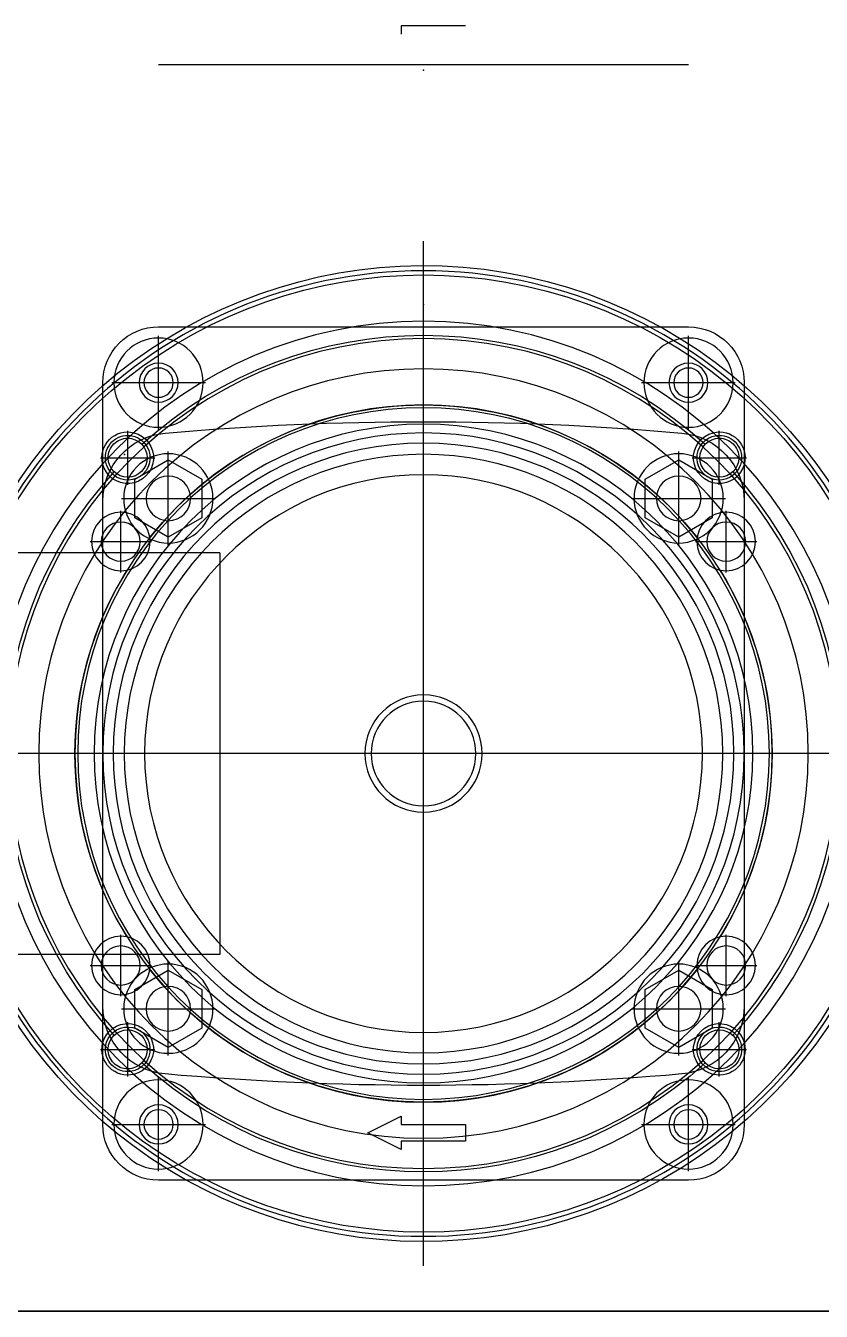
# Model space of a CAD drawing. Extents: x -234346 to 58427, y -132654 to -82394.
# Drawn here: x -196559.1 to -196273.9, y -103684.8 to -103223.8 of the extents above; entities that cross this region are included whole.
import ezdxf

# ---------------------------------------------------------------- set-up
doc = ezdxf.new("R2010")
doc.units = 0
doc.header["$LTSCALE"] = 8
doc.layers.get('0').update_dxf_attribs({"color": 9, "lineweight": 5})
doc.layers.add('PUMP EQUIPMENT BLOCK', color=30, linetype='Continuous')

# ---------------------------------------------------------------- blocks, each defined once
blk = doc.blocks.new('BOOSTER PUMP BLOCK')
for p, q in [((-354, 553.55), (-354, -607.96)), ((-554, -155.2), (-554, 364.8)), ((-554, 319.8), (-554, -110.2)), ((-430, 202.31), (-430, 224.36)), ((-278, 202.31), (-278, 224.36)), ((-485.91, 219.8), (-487, 219.8)), ((-222.09, 219.8), (-485.91, 219.8)), ((-460.07, 201.15), (-460.07, 220.57)), ((-247.93, 201.15), (-247.93, 220.57)), ((-221, 219.8), (-222.09, 219.8)), ((-487, 183), (-487, 216.6)), ((-445.5, 179.5), (-445.5, 213.1)), ((-441.02, 213.33), (-418.97, 213.33)), ((-289.03, 213.33), (-266.98, 213.33)), ((-262.5, 179.5), (-262.5, 213.1)), ((-221, 183), (-221, 216.6)), ((-469.78, 210.86), (-450.35, 210.86)), ((-452.43, 208.3), (-459.36, 196.3)), ((-438.57, 208.3), (-452.43, 208.3)), ((-431.64, 196.3), (-438.57, 208.3)), ((-269.43, 208.3), (-276.36, 196.3)), ((-255.57, 208.3), (-269.43, 208.3)), ((-257.65, 210.86), (-238.22, 210.86)), ((-248.64, 196.3), (-255.57, 208.3)), ((-507, 199.8), (-507, 189.74)), ((-503.8, 199.8), (-470.2, 199.8)), ((-237.8, 199.8), (-204.2, 199.8)), ((-201, 189.74), (-201, 199.8)), ((-107, 199.8), (-107, 189.74)), ((-462.3, 196.3), (-428.7, 196.3)), ((-459.36, 196.3), (-452.43, 184.3)), ((-438.57, 184.3), (-431.64, 196.3)), ((-279.3, 196.3), (-245.7, 196.3)), ((-276.36, 196.3), (-269.43, 184.3)), ((-255.57, 184.3), (-248.64, 196.3)), ((-507, 189.74), (-507, 19.85)), ((-201, 19.85), (-201, 189.74)), ((-107, 189.74), (-107, 19.85)), ((-452.43, 184.3), (-438.57, 184.3)), ((-269.43, 184.3), (-255.57, 184.3)), ((-493, 119.8), (-493, 96.8)), ((-487, 119.8), (-493, 119.8)), ((-487, 96.8), (-487, 119.8)), ((-93, 119.8), (-93, 96.8)), ((-537.75, 104.8), (-170.25, 104.8)), ((-496, 96.8), (-490, 84.8)), ((-493, 96.8), (-496, 96.8)), ((-490, 84.8), (-484, 96.8)), ((-484, 96.8), (-487, 96.8)), ((-93, 96.8), (-96, 96.8)), ((-445.5, -3.5), (-445.5, 30.1)), ((-426, 31.8), (-426, -32.47)), ((-282, 31.8), (-426, 31.8)), ((-282, 31.8), (-282, -32.47)), ((-262.5, -3.5), (-262.5, 30.1)), ((-487, -7), (-487, 26.6)), ((-452.43, 25.3), (-459.36, 13.3)), ((-438.57, 25.3), (-452.43, 25.3)), ((-431.64, 13.3), (-438.57, 25.3)), ((-269.43, 25.3), (-276.36, 13.3)), ((-255.57, 25.3), (-269.43, 25.3)), ((-248.64, 13.3), (-255.57, 25.3)), ((-221, -7), (-221, 26.6)), ((-507, 19.85), (-507, 9.8)), ((-201, 9.8), (-201, 19.85)), ((-107, 19.85), (-107, 9.8)), ((-503.8, 9.8), (-470.2, 9.8)), ((-462.3, 13.3), (-428.7, 13.3)), ((-459.36, 13.3), (-452.43, 1.3)), ((-438.57, 1.3), (-431.64, 13.3)), ((-279.3, 13.3), (-245.7, 13.3)), ((-276.36, 13.3), (-269.43, 1.3)), ((-255.57, 1.3), (-248.64, 13.3)), ((-237.8, 9.8), (-204.2, 9.8)), ((-460.07, -10.98), (-460.07, 8.44)), ((-430, -14.77), (-430, 7.28)), ((-278, -14.77), (-278, 7.28)), ((-247.93, -10.98), (-247.93, 8.44)), ((-452.43, 1.3), (-438.57, 1.3)), ((-269.43, 1.3), (-255.57, 1.3)), ((-469.78, -1.27), (-450.35, -1.27)), ((-441.02, -3.74), (-418.97, -3.74)), ((-289.03, -3.74), (-266.98, -3.74)), ((-257.65, -1.27), (-238.22, -1.27)), ((-487, -10.2), (-485.91, -10.2)), ((-485.91, -10.2), (-222.09, -10.2)), ((-222.09, -10.2), (-221, -10.2)), ((-426, -32.47), (-426, -66.2)), ((-282, -32.47), (-282, -66.2))]:
    blk.add_line(p, q)
for centre, radius in [((-354, 104.8), 173.11), ((-354, 104.8), 155), ((-354, 104.8), 148.8), ((-354, 104.8), 137.95), ((-354, 104.8), 125), ((-354, 104.8), 124), ((-354, 104.8), 118.1), ((-430, 213.33), 10.5), ((-278, 213.33), 10.5), ((-354, 104.8), 114.97), ((-430, 213.33), 7), ((-278, 213.33), 7), ((-487, 199.8), 16), ((-354, 104.8), 111.3), ((-445.5, 196.3), 16), ((-354, 104.8), 107.3), ((-262.5, 196.3), 16), ((-221, 199.8), 16), ((-487, 199.8), 7), ((-487, 199.8), 5.25), ((-354, 104.8), 100), ((-445.5, 196.3), 8), ((-262.5, 196.3), 8), ((-221, 199.8), 7), ((-221, 199.8), 5.25), ((-354, 104.8), 21), ((-354, 104.8), 18.77), ((-445.5, 13.3), 16), ((-262.5, 13.3), 16), ((-487, 9.8), 16), ((-221, 9.8), 16), ((-445.5, 13.3), 8), ((-262.5, 13.3), 8), ((-487, 9.8), 7), ((-487, 9.8), 5.25), ((-221, 9.8), 7), ((-221, 9.8), 5.25), ((-430, -3.74), 10.5), ((-278, -3.74), 10.5), ((-430, -3.74), 7), ((-278, -3.74), 7)]:
    blk.add_circle(centre, radius)
for centre, radius, start, end in [((-354, 104.8), 175, 294.2946, 245.7054), ((-354, 104.8), 171.61, 294.8072, 245.1928), ((-354, 104.8), 150, 47.674, 132.326), ((-354, 104.8), 125, 58.272, 121.728), ((-487, 199.8), 20, 90, 180), ((-460.07, 210.86), 9.25, 76.2462, 193.7538), ((-460.07, 210.86), 9.25, 193.7538, 76.2462), ((-444.49, 195.3), 24.5, 90, 174.9298), ((-460.07, 210.86), 8, 82.4992, 187.5008), ((-460.07, 210.86), 8, 187.5008, 82.4992), ((-460.07, 210.86), 7, 180.3433, 89.6567), ((-460.07, 210.86), 7, 89.6567, 180.3433), ((-263.51, 195.3), 24.5, 5.0702, 90), ((-247.93, 210.86), 9.25, 103.7538, 346.2462), ((-247.93, 210.86), 8, 97.5008, 352.4992), ((-247.93, 210.86), 7, 90.3433, 0), ((-247.93, 210.86), 9.25, 346.2462, 103.7538), ((-247.93, 210.86), 8, 352.4992, 97.5008), ((-247.93, 210.86), 7, 0, 90.3433), ((-221, 199.8), 20, 0, 90), ((-354, 104.8), 150, 137.674, 222.326), ((-354, 104.8), 125, 128.272, 231.728), ((-354, 104.8), 125, 308.272, 51.728), ((-354, 104.8), 150, 317.674, 42.326), ((575.53, 104.8), 1048.53, 174.9298, 185.0702), ((-1283.53, 104.8), 1048.53, 354.9298, 5.0702), ((-487, 9.8), 20, 180, 270), ((-444.49, 14.3), 24.5, 185.0702, 270), ((-263.51, 14.3), 24.5, 270, 354.9298), ((-221, 9.8), 20, 270, 0), ((-460.07, -1.27), 9.25, 283.7538, 166.2462), ((-460.07, -1.27), 8, 277.5008, 172.4992), ((-460.07, -1.27), 7, 270.3433, 179.6567), ((-247.93, -1.27), 9.25, 13.7538, 256.2462), ((-247.93, -1.27), 8, 7.5008, 262.4992), ((-247.93, -1.27), 7, 0, 269.6567), ((-460.07, -1.27), 9.25, 166.2462, 283.7538), ((-247.93, -1.27), 9.25, 256.2462, 13.7538), ((-460.07, -1.27), 8, 172.4992, 277.5008), ((-460.07, -1.27), 7, 179.6567, 270.3433), ((-354, 104.8), 125, 238.272, 301.728), ((-247.93, -1.27), 8, 262.4992, 7.5008), ((-247.93, -1.27), 7, 269.6567, 0), ((-354, 104.8), 150, 227.674, 312.326)]:
    blk.add_arc(centre, radius, start, end)
for p in [(-460.07, 210.86), (-460.07, 210.86), (-247.93, 210.86), (-247.93, 210.86), (-487, 199.8), (-221, 199.8), (-221, 199.8), (-445.5, 196.3), (-445.5, 196.3), (-445.5, 196.3), (-262.5, 196.3), (-262.5, 196.3), (-262.5, 196.3), (-554, 104.8), (-554, 104.8), (-554, 104.8), (-554, 104.8), (-554, 104.8), (-509, 104.8), (-354, 104.8), (-354, 104.8), (-354, 104.8), (-354, 104.8), (-354, 104.8), (-354, 104.8), (-354, 104.8), (-354, 104.8), (-354, 104.8), (-354, 104.8), (-354, 104.8), (-354, 104.8), (-354, 104.8), (-354, 104.8), (-354, 104.8), (-354, 104.8), (-354, 104.8), (-354, 104.8), (-354, 104.8), (-354, 104.8), (-354, 104.8), (-354, 104.8), (-199, 104.8), (-193, 104.8), (-109, 104.8), (-487, 9.8), (-445.5, 13.3), (-262.5, 13.3), (-262.5, 13.3), (-262.5, 13.3), (-221, 9.8), (-460.07, -1.27), (-460.07, -1.27), (-247.93, -1.27), (-247.93, -1.27), (-246.8, -2.4)]:
    blk.add_point(p)

msp = doc.modelspace()

# ---------------------------------------------------------------- block references
at = {"layer": 'PUMP EQUIPMENT BLOCK', "ltscale": 1.032, "xscale": -1, "rotation": 269.9999999999878}
msp.add_blockref('BOOSTER PUMP BLOCK', (-196521.31, -103130.8), dxfattribs=at)

doc.saveas('drawing.dxf')
